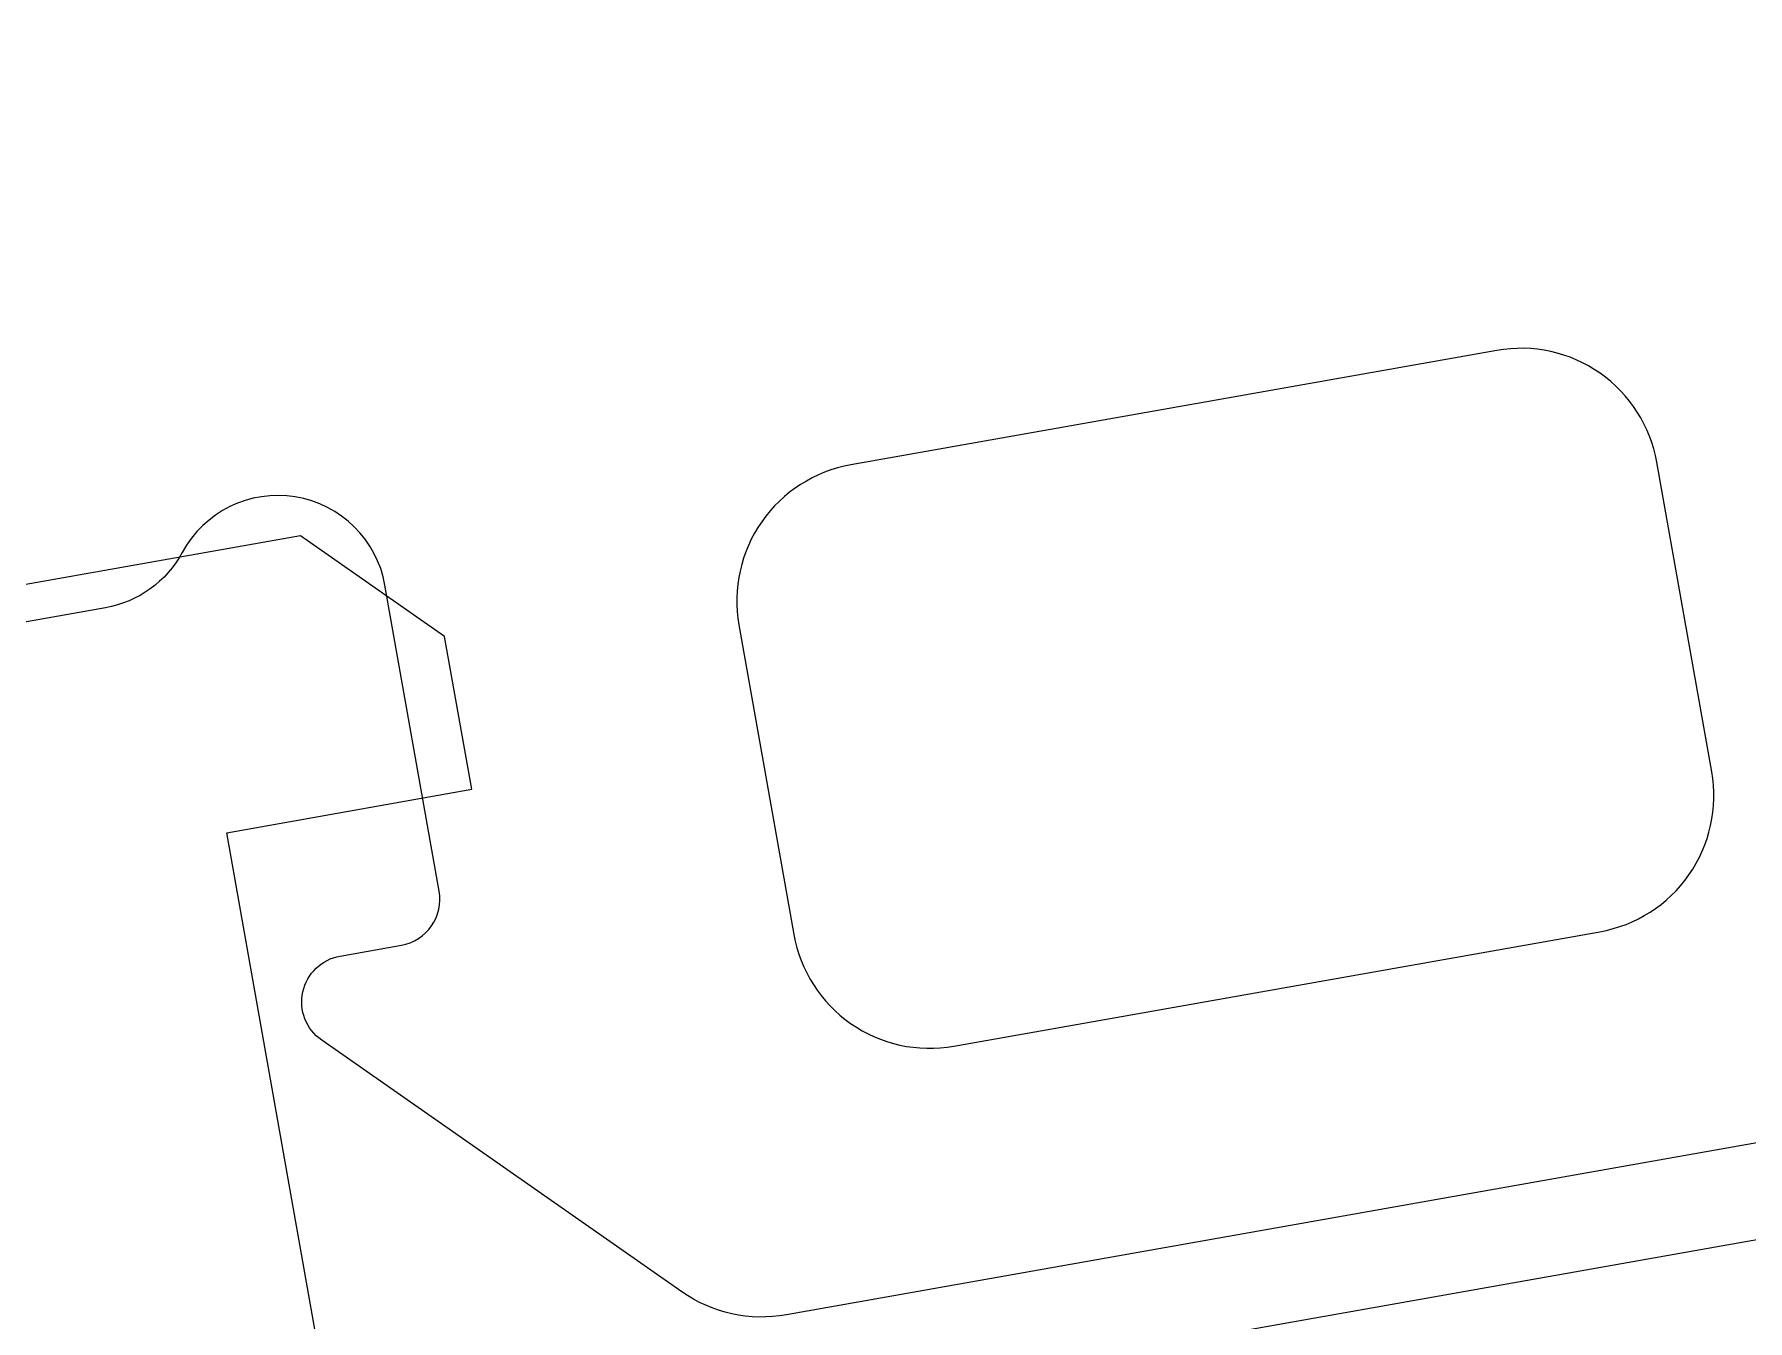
# Model space of a CAD drawing. Header units: millimetres. Extents: x -65527 to 8894748, y -37603 to 223697.
# Drawn here: x -31366.71 to -31359.99, y 101071.54 to 101076.59 of the extents above; entities that cross this region are included whole.
import ezdxf

# ---------------------------------------------------------------- set-up
doc = ezdxf.new("R2010")
doc.units = ezdxf.units.MM
doc.header["$LTSCALE"] = 10
doc.layers.add('Архитектура', color=251, linetype='Continuous')

msp = doc.modelspace()

# ---------------------------------------------------------------- linework, layer by layer
at = {"layer": 'Архитектура', "lineweight": 25, "transparency": 33554684}
for points in [[(-31355.4247, 101066.0081), (-31354.5312, 101070.7479, 0.249629), (-31354.6772, 101071.2424), (-31355.5677, 101072.0752, -0.267349), (-31355.8273, 101073.0764), (-31354.9961, 101076.0716, 0.551224), (-31355.3431, 101076.4527), (-31358.7046, 101075.8569), (-31359.2197, 101075.2703), (-31359.1133, 101074.67), (-31358.0329, 101074.8615), (-31357.7563, 101073.3009, -0.414326), (-31358.5959, 101072.0995), (-31365.1987, 101070.9292, -0.414362), (-31365.5521, 101071.1762), (-31365.9563, 101073.4572), (-31364.9959, 101073.6274), (-31365.1023, 101074.2276), (-31365.6676, 101074.6227), (-31405.2897, 101067.6002)], [(-31355.4247, 101066.0081), (-31354.5312, 101070.7479, 0.249629), (-31354.6772, 101071.2424), (-31355.5677, 101072.0752, -0.267349), (-31355.8273, 101073.0764), (-31354.9961, 101076.0716, 0.551224), (-31355.3431, 101076.4527), (-31358.7046, 101075.8569), (-31359.2197, 101075.2703), (-31359.1133, 101074.67), (-31358.0329, 101074.8615), (-31357.7563, 101073.3009, -0.414326), (-31358.5959, 101072.0995), (-31365.1987, 101070.9292, -0.414362), (-31365.5521, 101071.1762), (-31365.9563, 101073.4572), (-31364.9959, 101073.6274), (-31365.1023, 101074.2276), (-31365.6676, 101074.6227), (-31405.2897, 101067.6002)], [(-31355.4247, 101066.0081), (-31354.5312, 101070.7479, 0.249629), (-31354.6772, 101071.2424), (-31355.5677, 101072.0752, -0.267349), (-31355.8273, 101073.0764), (-31354.9961, 101076.0716, 0.551224), (-31355.3431, 101076.4527), (-31358.7046, 101075.8569), (-31359.2197, 101075.2703), (-31359.1133, 101074.67), (-31358.0329, 101074.8615), (-31357.7563, 101073.3009, -0.414326), (-31358.5959, 101072.0995), (-31365.1987, 101070.9292, -0.414362), (-31365.5521, 101071.1762), (-31365.9563, 101073.4572), (-31364.9959, 101073.6274), (-31365.1023, 101074.2276), (-31365.6676, 101074.6227), (-31405.2897, 101067.6002)], [(-31355.4247, 101066.0081), (-31354.5312, 101070.7479, 0.249629), (-31354.6772, 101071.2424), (-31355.5677, 101072.0752, -0.267349), (-31355.8273, 101073.0764), (-31354.9961, 101076.0716, 0.551224), (-31355.3431, 101076.4527), (-31358.7046, 101075.8569), (-31359.2197, 101075.2703), (-31359.1133, 101074.67), (-31358.0329, 101074.8615), (-31357.7563, 101073.3009, -0.414326), (-31358.5959, 101072.0995), (-31365.1987, 101070.9292, -0.414362), (-31365.5521, 101071.1762), (-31365.9563, 101073.4572), (-31364.9959, 101073.6274), (-31365.1023, 101074.2276), (-31365.6676, 101074.6227), (-31405.2897, 101067.6002)], [(-31355.4247, 101066.0081), (-31354.5312, 101070.7479, 0.249629), (-31354.6772, 101071.2424), (-31355.5677, 101072.0752, -0.267349), (-31355.8273, 101073.0764), (-31354.9961, 101076.0716, 0.551224), (-31355.3431, 101076.4527), (-31358.7046, 101075.8569), (-31359.2197, 101075.2703), (-31359.1133, 101074.67), (-31358.0329, 101074.8615), (-31357.7563, 101073.3009, -0.414326), (-31358.5959, 101072.0995), (-31365.1987, 101070.9292, -0.414362), (-31365.5521, 101071.1762), (-31365.9563, 101073.4572), (-31364.9959, 101073.6274), (-31365.1023, 101074.2276), (-31365.6676, 101074.6227), (-31405.2897, 101067.6002)], [(-31355.4247, 101066.0081), (-31354.5312, 101070.7479, 0.249629), (-31354.6772, 101071.2424), (-31355.5677, 101072.0752, -0.267349), (-31355.8273, 101073.0764), (-31354.9961, 101076.0716, 0.551224), (-31355.3431, 101076.4527), (-31358.7046, 101075.8569), (-31359.2197, 101075.2703), (-31359.1133, 101074.67), (-31358.0329, 101074.8615), (-31357.7563, 101073.3009, -0.414326), (-31358.5959, 101072.0995), (-31365.1987, 101070.9292, -0.414362), (-31365.5521, 101071.1762), (-31365.9563, 101073.4572), (-31364.9959, 101073.6274), (-31365.1023, 101074.2276), (-31365.6676, 101074.6227), (-31405.2897, 101067.6002)], [(-31355.4247, 101066.0081), (-31354.5312, 101070.7479, 0.249629), (-31354.6772, 101071.2424), (-31355.5677, 101072.0752, -0.267349), (-31355.8273, 101073.0764), (-31354.9961, 101076.0716, 0.551224), (-31355.3431, 101076.4527), (-31358.7046, 101075.8569), (-31359.2197, 101075.2703), (-31359.1133, 101074.67), (-31358.0329, 101074.8615), (-31357.7563, 101073.3009, -0.414326), (-31358.5959, 101072.0995), (-31365.1987, 101070.9292, -0.414362), (-31365.5521, 101071.1762), (-31365.9563, 101073.4572), (-31364.9959, 101073.6274), (-31365.1023, 101074.2276), (-31365.6676, 101074.6227), (-31405.2897, 101067.6002)], [(-31355.4247, 101066.0081), (-31354.5312, 101070.7479, 0.249629), (-31354.6772, 101071.2424), (-31355.5677, 101072.0752, -0.267349), (-31355.8273, 101073.0764), (-31354.9961, 101076.0716, 0.551224), (-31355.3431, 101076.4527), (-31358.7046, 101075.8569), (-31359.2197, 101075.2703), (-31359.1133, 101074.67), (-31358.0329, 101074.8615), (-31357.7563, 101073.3009, -0.414326), (-31358.5959, 101072.0995), (-31365.1987, 101070.9292, -0.414362), (-31365.5521, 101071.1762), (-31365.9563, 101073.4572), (-31364.9959, 101073.6274), (-31365.1023, 101074.2276), (-31365.6676, 101074.6227), (-31405.2897, 101067.6002)], [(-31355.4247, 101066.0081), (-31354.5312, 101070.7479, 0.249629), (-31354.6772, 101071.2424), (-31355.5677, 101072.0752, -0.267349), (-31355.8273, 101073.0764), (-31354.9961, 101076.0716, 0.551224), (-31355.3431, 101076.4527), (-31358.7046, 101075.8569), (-31359.2197, 101075.2703), (-31359.1133, 101074.67), (-31358.0329, 101074.8615), (-31357.7563, 101073.3009, -0.414326), (-31358.5959, 101072.0995), (-31365.1987, 101070.9292, -0.414362), (-31365.5521, 101071.1762), (-31365.9563, 101073.4572), (-31364.9959, 101073.6274), (-31365.1023, 101074.2276), (-31365.6676, 101074.6227), (-31405.2897, 101067.6002)], [(-31355.4247, 101066.0081), (-31354.5312, 101070.7479, 0.249629), (-31354.6772, 101071.2424), (-31355.5677, 101072.0752, -0.267349), (-31355.8273, 101073.0764), (-31354.9961, 101076.0716, 0.551224), (-31355.3431, 101076.4527), (-31358.7046, 101075.8569), (-31359.2197, 101075.2703), (-31359.1133, 101074.67), (-31358.0329, 101074.8615), (-31357.7563, 101073.3009, -0.414326), (-31358.5959, 101072.0995), (-31365.1987, 101070.9292, -0.414362), (-31365.5521, 101071.1762), (-31365.9563, 101073.4572), (-31364.9959, 101073.6274), (-31365.1023, 101074.2276), (-31365.6676, 101074.6227), (-31405.2897, 101067.6002)], [(-31355.4247, 101066.0081), (-31354.5312, 101070.7479, 0.249629), (-31354.6772, 101071.2424), (-31355.5677, 101072.0752, -0.267349), (-31355.8273, 101073.0764), (-31354.9961, 101076.0716, 0.551224), (-31355.3431, 101076.4527), (-31358.7046, 101075.8569), (-31359.2197, 101075.2703), (-31359.1133, 101074.67), (-31358.0329, 101074.8615), (-31357.7563, 101073.3009, -0.414326), (-31358.5959, 101072.0995), (-31365.1987, 101070.9292, -0.414362), (-31365.5521, 101071.1762), (-31365.9563, 101073.4572), (-31364.9959, 101073.6274), (-31365.1023, 101074.2276), (-31365.6676, 101074.6227), (-31405.2897, 101067.6002)], [(-31355.4247, 101066.0081), (-31354.5312, 101070.7479, 0.249629), (-31354.6772, 101071.2424), (-31355.5677, 101072.0752, -0.267349), (-31355.8273, 101073.0764), (-31354.9961, 101076.0716, 0.551224), (-31355.3431, 101076.4527), (-31358.7046, 101075.8569), (-31359.2197, 101075.2703), (-31359.1133, 101074.67), (-31358.0329, 101074.8615), (-31357.7563, 101073.3009, -0.414326), (-31358.5959, 101072.0995), (-31365.1987, 101070.9292, -0.414362), (-31365.5521, 101071.1762), (-31365.9563, 101073.4572), (-31364.9959, 101073.6274), (-31365.1023, 101074.2276), (-31365.6676, 101074.6227), (-31405.2897, 101067.6002)], [(-31355.4247, 101066.0081), (-31354.5312, 101070.7479, 0.249629), (-31354.6772, 101071.2424), (-31355.5677, 101072.0752, -0.267349), (-31355.8273, 101073.0764), (-31354.9961, 101076.0716, 0.551224), (-31355.3431, 101076.4527), (-31358.7046, 101075.8569), (-31359.2197, 101075.2703), (-31359.1133, 101074.67), (-31358.0329, 101074.8615), (-31357.7563, 101073.3009, -0.414326), (-31358.5959, 101072.0995), (-31365.1987, 101070.9292, -0.414362), (-31365.5521, 101071.1762), (-31365.9563, 101073.4572), (-31364.9959, 101073.6274), (-31365.1023, 101074.2276), (-31365.6676, 101074.6227), (-31405.2897, 101067.6002)], [(-31355.4247, 101066.0081), (-31354.5312, 101070.7479, 0.249629), (-31354.6772, 101071.2424), (-31355.5677, 101072.0752, -0.267349), (-31355.8273, 101073.0764), (-31354.9961, 101076.0716, 0.551224), (-31355.3431, 101076.4527), (-31358.7046, 101075.8569), (-31359.2197, 101075.2703), (-31359.1133, 101074.67), (-31358.0329, 101074.8615), (-31357.7563, 101073.3009, -0.414326), (-31358.5959, 101072.0995), (-31365.1987, 101070.9292, -0.414362), (-31365.5521, 101071.1762), (-31365.9563, 101073.4572), (-31364.9959, 101073.6274), (-31365.1023, 101074.2276), (-31365.6676, 101074.6227), (-31405.2897, 101067.6002)], [(-31355.4247, 101066.0081), (-31354.5312, 101070.7479, 0.249629), (-31354.6772, 101071.2424), (-31355.5677, 101072.0752, -0.267349), (-31355.8273, 101073.0764), (-31354.9961, 101076.0716, 0.551224), (-31355.3431, 101076.4527), (-31358.7046, 101075.8569), (-31359.2197, 101075.2703), (-31359.1133, 101074.67), (-31358.0329, 101074.8615), (-31357.7563, 101073.3009, -0.414326), (-31358.5959, 101072.0995), (-31365.1987, 101070.9292, -0.414362), (-31365.5521, 101071.1762), (-31365.9563, 101073.4572), (-31364.9959, 101073.6274), (-31365.1023, 101074.2276), (-31365.6676, 101074.6227), (-31405.2897, 101067.6002)], [(-31355.4247, 101066.0081), (-31354.5312, 101070.7479, 0.249629), (-31354.6772, 101071.2424), (-31355.5677, 101072.0752, -0.267349), (-31355.8273, 101073.0764), (-31354.9961, 101076.0716, 0.551224), (-31355.3431, 101076.4527), (-31358.7046, 101075.8569), (-31359.2197, 101075.2703), (-31359.1133, 101074.67), (-31358.0329, 101074.8615), (-31357.7563, 101073.3009, -0.414326), (-31358.5959, 101072.0995), (-31365.1987, 101070.9292, -0.414362), (-31365.5521, 101071.1762), (-31365.9563, 101073.4572), (-31364.9959, 101073.6274), (-31365.1023, 101074.2276), (-31365.6676, 101074.6227), (-31405.2897, 101067.6002)], [(-31355.4247, 101066.0081), (-31354.5312, 101070.7479, 0.249629), (-31354.6772, 101071.2424), (-31355.5677, 101072.0752, -0.267349), (-31355.8273, 101073.0764), (-31354.9961, 101076.0716, 0.551224), (-31355.3431, 101076.4527), (-31358.7046, 101075.8569), (-31359.2197, 101075.2703), (-31359.1133, 101074.67), (-31358.0329, 101074.8615), (-31357.7563, 101073.3009, -0.414326), (-31358.5959, 101072.0995), (-31365.1987, 101070.9292, -0.414362), (-31365.5521, 101071.1762), (-31365.9563, 101073.4572), (-31364.9959, 101073.6274), (-31365.1023, 101074.2276), (-31365.6676, 101074.6227), (-31405.2897, 101067.6002)], [(-31355.4247, 101066.0081), (-31354.5312, 101070.7479, 0.249629), (-31354.6772, 101071.2424), (-31355.5677, 101072.0752, -0.267349), (-31355.8273, 101073.0764), (-31354.9961, 101076.0716, 0.551224), (-31355.3431, 101076.4527), (-31358.7046, 101075.8569), (-31359.2197, 101075.2703), (-31359.1133, 101074.67), (-31358.0329, 101074.8615), (-31357.7563, 101073.3009, -0.414326), (-31358.5959, 101072.0995), (-31365.1987, 101070.9292, -0.414362), (-31365.5521, 101071.1762), (-31365.9563, 101073.4572), (-31364.9959, 101073.6274), (-31365.1023, 101074.2276), (-31365.6676, 101074.6227), (-31405.2897, 101067.6002)], [(-31355.4247, 101066.0081), (-31354.5312, 101070.7479, 0.249629), (-31354.6772, 101071.2424), (-31355.5677, 101072.0752, -0.267349), (-31355.8273, 101073.0764), (-31354.9961, 101076.0716, 0.551224), (-31355.3431, 101076.4527), (-31358.7046, 101075.8569), (-31359.2197, 101075.2703), (-31359.1133, 101074.67), (-31358.0329, 101074.8615), (-31357.7563, 101073.3009, -0.414326), (-31358.5959, 101072.0995), (-31365.1987, 101070.9292, -0.414362), (-31365.5521, 101071.1762), (-31365.9563, 101073.4572), (-31364.9959, 101073.6274), (-31365.1023, 101074.2276), (-31365.6676, 101074.6227), (-31405.2897, 101067.6002)], [(-31355.4247, 101066.0081), (-31354.5312, 101070.7479, 0.249629), (-31354.6772, 101071.2424), (-31355.5677, 101072.0752, -0.267349), (-31355.8273, 101073.0764), (-31354.9961, 101076.0716, 0.551224), (-31355.3431, 101076.4527), (-31358.7046, 101075.8569), (-31359.2197, 101075.2703), (-31359.1133, 101074.67), (-31358.0329, 101074.8615), (-31357.7563, 101073.3009, -0.414326), (-31358.5959, 101072.0995), (-31365.1987, 101070.9292, -0.414362), (-31365.5521, 101071.1762), (-31365.9563, 101073.4572), (-31364.9959, 101073.6274), (-31365.1023, 101074.2276), (-31365.6676, 101074.6227), (-31405.2897, 101067.6002)], [(-31355.4247, 101066.0081), (-31354.5312, 101070.7479, 0.249629), (-31354.6772, 101071.2424), (-31355.5677, 101072.0752, -0.267349), (-31355.8273, 101073.0764), (-31354.9961, 101076.0716, 0.551224), (-31355.3431, 101076.4527), (-31358.7046, 101075.8569), (-31359.2197, 101075.2703), (-31359.1133, 101074.67), (-31358.0329, 101074.8615), (-31357.7563, 101073.3009, -0.414326), (-31358.5959, 101072.0995), (-31365.1987, 101070.9292, -0.414362), (-31365.5521, 101071.1762), (-31365.9563, 101073.4572), (-31364.9959, 101073.6274), (-31365.1023, 101074.2276), (-31365.6676, 101074.6227), (-31405.2897, 101067.6002)], [(-31355.4247, 101066.0081), (-31354.5312, 101070.7479, 0.249629), (-31354.6772, 101071.2424), (-31355.5677, 101072.0752, -0.267349), (-31355.8273, 101073.0764), (-31354.9961, 101076.0716, 0.551224), (-31355.3431, 101076.4527), (-31358.7046, 101075.8569), (-31359.2197, 101075.2703), (-31359.1133, 101074.67), (-31358.0329, 101074.8615), (-31357.7563, 101073.3009, -0.414326), (-31358.5959, 101072.0995), (-31365.1987, 101070.9292, -0.414362), (-31365.5521, 101071.1762), (-31365.9563, 101073.4572), (-31364.9959, 101073.6274), (-31365.1023, 101074.2276), (-31365.6676, 101074.6227), (-31405.2897, 101067.6002)], [(-31355.4247, 101066.0081), (-31354.5312, 101070.7479, 0.249629), (-31354.6772, 101071.2424), (-31355.5677, 101072.0752, -0.267349), (-31355.8273, 101073.0764), (-31354.9961, 101076.0716, 0.551224), (-31355.3431, 101076.4527), (-31358.7046, 101075.8569), (-31359.2197, 101075.2703), (-31359.1133, 101074.67), (-31358.0329, 101074.8615), (-31357.7563, 101073.3009, -0.414326), (-31358.5959, 101072.0995), (-31365.1987, 101070.9292, -0.414362), (-31365.5521, 101071.1762), (-31365.9563, 101073.4572), (-31364.9959, 101073.6274), (-31365.1023, 101074.2276), (-31365.6676, 101074.6227), (-31405.2897, 101067.6002)], [(-31355.4247, 101066.0081), (-31354.5312, 101070.7479, 0.249629), (-31354.6772, 101071.2424), (-31355.5677, 101072.0752, -0.267349), (-31355.8273, 101073.0764), (-31354.9961, 101076.0716, 0.551224), (-31355.3431, 101076.4527), (-31358.7046, 101075.8569), (-31359.2197, 101075.2703), (-31359.1133, 101074.67), (-31358.0329, 101074.8615), (-31357.7563, 101073.3009, -0.414326), (-31358.5959, 101072.0995), (-31365.1987, 101070.9292, -0.414362), (-31365.5521, 101071.1762), (-31365.9563, 101073.4572), (-31364.9959, 101073.6274), (-31365.1023, 101074.2276), (-31365.6676, 101074.6227), (-31405.2897, 101067.6002)], [(-31355.4247, 101066.0081), (-31354.5312, 101070.7479, 0.249629), (-31354.6772, 101071.2424), (-31355.5677, 101072.0752, -0.267349), (-31355.8273, 101073.0764), (-31354.9961, 101076.0716, 0.551224), (-31355.3431, 101076.4527), (-31358.7046, 101075.8569), (-31359.2197, 101075.2703), (-31359.1133, 101074.67), (-31358.0329, 101074.8615), (-31357.7563, 101073.3009, -0.414326), (-31358.5959, 101072.0995), (-31365.1987, 101070.9292, -0.414362), (-31365.5521, 101071.1762), (-31365.9563, 101073.4572), (-31364.9959, 101073.6274), (-31365.1023, 101074.2276), (-31365.6676, 101074.6227), (-31405.2897, 101067.6002)], [(-31355.4247, 101066.0081), (-31354.5312, 101070.7479, 0.249629), (-31354.6772, 101071.2424), (-31355.5677, 101072.0752, -0.267349), (-31355.8273, 101073.0764), (-31354.9961, 101076.0716, 0.551224), (-31355.3431, 101076.4527), (-31358.7046, 101075.8569), (-31359.2197, 101075.2703), (-31359.1133, 101074.67), (-31358.0329, 101074.8615), (-31357.7563, 101073.3009, -0.414326), (-31358.5959, 101072.0995), (-31365.1987, 101070.9292, -0.414362), (-31365.5521, 101071.1762), (-31365.9563, 101073.4572), (-31364.9959, 101073.6274), (-31365.1023, 101074.2276), (-31365.6676, 101074.6227), (-31405.2897, 101067.6002)], [(-31355.4247, 101066.0081), (-31354.5312, 101070.7479, 0.249629), (-31354.6772, 101071.2424), (-31355.5677, 101072.0752, -0.267349), (-31355.8273, 101073.0764), (-31354.9961, 101076.0716, 0.551224), (-31355.3431, 101076.4527), (-31358.7046, 101075.8569), (-31359.2197, 101075.2703), (-31359.1133, 101074.67), (-31358.0329, 101074.8615), (-31357.7563, 101073.3009, -0.414326), (-31358.5959, 101072.0995), (-31365.1987, 101070.9292, -0.414362), (-31365.5521, 101071.1762), (-31365.9563, 101073.4572), (-31364.9959, 101073.6274), (-31365.1023, 101074.2276), (-31365.6676, 101074.6227), (-31405.2897, 101067.6002)], [(-31355.4247, 101066.0081), (-31354.5312, 101070.7479, 0.249629), (-31354.6772, 101071.2424), (-31355.5677, 101072.0752, -0.267349), (-31355.8273, 101073.0764), (-31354.9961, 101076.0716, 0.551224), (-31355.3431, 101076.4527), (-31358.7046, 101075.8569), (-31359.2197, 101075.2703), (-31359.1133, 101074.67), (-31358.0329, 101074.8615), (-31357.7563, 101073.3009, -0.414326), (-31358.5959, 101072.0995), (-31365.1987, 101070.9292, -0.414362), (-31365.5521, 101071.1762), (-31365.9563, 101073.4572), (-31364.9959, 101073.6274), (-31365.1023, 101074.2276), (-31365.6676, 101074.6227), (-31405.2897, 101067.6002)], [(-31355.4247, 101066.0081), (-31354.5312, 101070.7479, 0.249629), (-31354.6772, 101071.2424), (-31355.5677, 101072.0752, -0.267349), (-31355.8273, 101073.0764), (-31354.9961, 101076.0716, 0.551224), (-31355.3431, 101076.4527), (-31358.7046, 101075.8569), (-31359.2197, 101075.2703), (-31359.1133, 101074.67), (-31358.0329, 101074.8615), (-31357.7563, 101073.3009, -0.414326), (-31358.5959, 101072.0995), (-31365.1987, 101070.9292, -0.414362), (-31365.5521, 101071.1762), (-31365.9563, 101073.4572), (-31364.9959, 101073.6274), (-31365.1023, 101074.2276), (-31365.6676, 101074.6227), (-31405.2897, 101067.6002)], [(-31355.4247, 101066.0081), (-31354.5312, 101070.7479, 0.249629), (-31354.6772, 101071.2424), (-31355.5677, 101072.0752, -0.267349), (-31355.8273, 101073.0764), (-31354.9961, 101076.0716, 0.551224), (-31355.3431, 101076.4527), (-31358.7046, 101075.8569), (-31359.2197, 101075.2703), (-31359.1133, 101074.67), (-31358.0329, 101074.8615), (-31357.7563, 101073.3009, -0.414326), (-31358.5959, 101072.0995), (-31365.1987, 101070.9292, -0.414362), (-31365.5521, 101071.1762), (-31365.9563, 101073.4572), (-31364.9959, 101073.6274), (-31365.1023, 101074.2276), (-31365.6676, 101074.6227), (-31405.2897, 101067.6002)], [(-31355.4247, 101066.0081), (-31354.5312, 101070.7479, 0.249629), (-31354.6772, 101071.2424), (-31355.5677, 101072.0752, -0.267349), (-31355.8273, 101073.0764), (-31354.9961, 101076.0716, 0.551224), (-31355.3431, 101076.4527), (-31358.7046, 101075.8569), (-31359.2197, 101075.2703), (-31359.1133, 101074.67), (-31358.0329, 101074.8615), (-31357.7563, 101073.3009, -0.414326), (-31358.5959, 101072.0995), (-31365.1987, 101070.9292, -0.414362), (-31365.5521, 101071.1762), (-31365.9563, 101073.4572), (-31364.9959, 101073.6274), (-31365.1023, 101074.2276), (-31365.6676, 101074.6227), (-31405.2897, 101067.6002)], [(-31355.4247, 101066.0081), (-31354.5312, 101070.7479, 0.249629), (-31354.6772, 101071.2424), (-31355.5677, 101072.0752, -0.267349), (-31355.8273, 101073.0764), (-31354.9961, 101076.0716, 0.551224), (-31355.3431, 101076.4527), (-31358.7046, 101075.8569), (-31359.2197, 101075.2703), (-31359.1133, 101074.67), (-31358.0329, 101074.8615), (-31357.7563, 101073.3009, -0.414326), (-31358.5959, 101072.0995), (-31365.1987, 101070.9292, -0.414362), (-31365.5521, 101071.1762), (-31365.9563, 101073.4572), (-31364.9959, 101073.6274), (-31365.1023, 101074.2276), (-31365.6676, 101074.6227), (-31405.2897, 101067.6002)], [(-31355.4247, 101066.0081), (-31354.5312, 101070.7479, 0.249629), (-31354.6772, 101071.2424), (-31355.5677, 101072.0752, -0.267349), (-31355.8273, 101073.0764), (-31354.9961, 101076.0716, 0.551224), (-31355.3431, 101076.4527), (-31358.7046, 101075.8569), (-31359.2197, 101075.2703), (-31359.1133, 101074.67), (-31358.0329, 101074.8615), (-31357.7563, 101073.3009, -0.414326), (-31358.5959, 101072.0995), (-31365.1987, 101070.9292, -0.414362), (-31365.5521, 101071.1762), (-31365.9563, 101073.4572), (-31364.9959, 101073.6274), (-31365.1023, 101074.2276), (-31365.6676, 101074.6227), (-31405.2897, 101067.6002)], [(-31355.4247, 101066.0081), (-31354.5312, 101070.7479, 0.249629), (-31354.6772, 101071.2424), (-31355.5677, 101072.0752, -0.267349), (-31355.8273, 101073.0764), (-31354.9961, 101076.0716, 0.551224), (-31355.3431, 101076.4527), (-31358.7046, 101075.8569), (-31359.2197, 101075.2703), (-31359.1133, 101074.67), (-31358.0329, 101074.8615), (-31357.7563, 101073.3009, -0.414326), (-31358.5959, 101072.0995), (-31365.1987, 101070.9292, -0.414362), (-31365.5521, 101071.1762), (-31365.9563, 101073.4572), (-31364.9959, 101073.6274), (-31365.1023, 101074.2276), (-31365.6676, 101074.6227), (-31405.2897, 101067.6002)], [(-31355.4247, 101066.0081), (-31354.5312, 101070.7479, 0.249629), (-31354.6772, 101071.2424), (-31355.5677, 101072.0752, -0.267349), (-31355.8273, 101073.0764), (-31354.9961, 101076.0716, 0.551224), (-31355.3431, 101076.4527), (-31358.7046, 101075.8569), (-31359.2197, 101075.2703), (-31359.1133, 101074.67), (-31358.0329, 101074.8615), (-31357.7563, 101073.3009, -0.414326), (-31358.5959, 101072.0995), (-31365.1987, 101070.9292, -0.414362), (-31365.5521, 101071.1762), (-31365.9563, 101073.4572), (-31364.9959, 101073.6274), (-31365.1023, 101074.2276), (-31365.6676, 101074.6227), (-31405.2897, 101067.6002)], [(-31355.4247, 101066.0081), (-31354.5312, 101070.7479, 0.249629), (-31354.6772, 101071.2424), (-31355.5677, 101072.0752, -0.267349), (-31355.8273, 101073.0764), (-31354.9961, 101076.0716, 0.551224), (-31355.3431, 101076.4527), (-31358.7046, 101075.8569), (-31359.2197, 101075.2703), (-31359.1133, 101074.67), (-31358.0329, 101074.8615), (-31357.7563, 101073.3009, -0.414326), (-31358.5959, 101072.0995), (-31365.1987, 101070.9292, -0.414362), (-31365.5521, 101071.1762), (-31365.9563, 101073.4572), (-31364.9959, 101073.6274), (-31365.1023, 101074.2276), (-31365.6676, 101074.6227), (-31405.2897, 101067.6002)], [(-31355.4247, 101066.0081), (-31354.5312, 101070.7479, 0.249629), (-31354.6772, 101071.2424), (-31355.5677, 101072.0752, -0.267349), (-31355.8273, 101073.0764), (-31354.9961, 101076.0716, 0.551224), (-31355.3431, 101076.4527), (-31358.7046, 101075.8569), (-31359.2197, 101075.2703), (-31359.1133, 101074.67), (-31358.0329, 101074.8615), (-31357.7563, 101073.3009, -0.414326), (-31358.5959, 101072.0995), (-31365.1987, 101070.9292, -0.414362), (-31365.5521, 101071.1762), (-31365.9563, 101073.4572), (-31364.9959, 101073.6274), (-31365.1023, 101074.2276), (-31365.6676, 101074.6227), (-31405.2897, 101067.6002)], [(-31355.4247, 101066.0081), (-31354.5312, 101070.7479, 0.249629), (-31354.6772, 101071.2424), (-31355.5677, 101072.0752, -0.267349), (-31355.8273, 101073.0764), (-31354.9961, 101076.0716, 0.551224), (-31355.3431, 101076.4527), (-31358.7046, 101075.8569), (-31359.2197, 101075.2703), (-31359.1133, 101074.67), (-31358.0329, 101074.8615), (-31357.7563, 101073.3009, -0.414326), (-31358.5959, 101072.0995), (-31365.1987, 101070.9292, -0.414362), (-31365.5521, 101071.1762), (-31365.9563, 101073.4572), (-31364.9959, 101073.6274), (-31365.1023, 101074.2276), (-31365.6676, 101074.6227), (-31405.2897, 101067.6002)], [(-31355.4247, 101066.0081), (-31354.5312, 101070.7479, 0.249629), (-31354.6772, 101071.2424), (-31355.5677, 101072.0752, -0.267349), (-31355.8273, 101073.0764), (-31354.9961, 101076.0716, 0.551224), (-31355.3431, 101076.4527), (-31358.7046, 101075.8569), (-31359.2197, 101075.2703), (-31359.1133, 101074.67), (-31358.0329, 101074.8615), (-31357.7563, 101073.3009, -0.414326), (-31358.5959, 101072.0995), (-31365.1987, 101070.9292, -0.414362), (-31365.5521, 101071.1762), (-31365.9563, 101073.4572), (-31364.9959, 101073.6274), (-31365.1023, 101074.2276), (-31365.6676, 101074.6227), (-31405.2897, 101067.6002)], [(-31355.4247, 101066.0081), (-31354.5312, 101070.7479, 0.249629), (-31354.6772, 101071.2424), (-31355.5677, 101072.0752, -0.267349), (-31355.8273, 101073.0764), (-31354.9961, 101076.0716, 0.551224), (-31355.3431, 101076.4527), (-31358.7046, 101075.8569), (-31359.2197, 101075.2703), (-31359.1133, 101074.67), (-31358.0329, 101074.8615), (-31357.7563, 101073.3009, -0.414326), (-31358.5959, 101072.0995), (-31365.1987, 101070.9292, -0.414362), (-31365.5521, 101071.1762), (-31365.9563, 101073.4572), (-31364.9959, 101073.6274), (-31365.1023, 101074.2276), (-31365.6676, 101074.6227), (-31405.2897, 101067.6002)], [(-31355.4247, 101066.0081), (-31354.5312, 101070.7479, 0.249629), (-31354.6772, 101071.2424), (-31355.5677, 101072.0752, -0.267349), (-31355.8273, 101073.0764), (-31354.9961, 101076.0716, 0.551224), (-31355.3431, 101076.4527), (-31358.7046, 101075.8569), (-31359.2197, 101075.2703), (-31359.1133, 101074.67), (-31358.0329, 101074.8615), (-31357.7563, 101073.3009, -0.414326), (-31358.5959, 101072.0995), (-31365.1987, 101070.9292, -0.414362), (-31365.5521, 101071.1762), (-31365.9563, 101073.4572), (-31364.9959, 101073.6274), (-31365.1023, 101074.2276), (-31365.6676, 101074.6227), (-31405.2897, 101067.6002)], [(-31359.6796, 101072.2884), (-31363.7613, 101071.5649, -0.198883), (-31364.1713, 101071.6555), (-31365.5845, 101072.6432, -0.668339), (-31365.5117, 101072.9732), (-31365.2716, 101073.0158, 0.4144), (-31365.1235, 101073.2278), (-31365.3362, 101074.4282, 0.710202), (-31366.1317, 101074.5569, -0.228696), (-31366.4325, 101074.3399), (-31375.606, 101072.714, -0.414362)], [(-31359.6796, 101072.2884), (-31363.7613, 101071.5649, -0.198883), (-31364.1713, 101071.6555), (-31365.5845, 101072.6432, -0.668339), (-31365.5117, 101072.9732), (-31365.2716, 101073.0158, 0.4144), (-31365.1235, 101073.2278), (-31365.3362, 101074.4282, 0.710202), (-31366.1317, 101074.5569, -0.228696), (-31366.4325, 101074.3399), (-31375.606, 101072.714, -0.414362)], [(-31359.6796, 101072.2884), (-31363.7613, 101071.5649, -0.198883), (-31364.1713, 101071.6555), (-31365.5845, 101072.6432, -0.668339), (-31365.5117, 101072.9732), (-31365.2716, 101073.0158, 0.4144), (-31365.1235, 101073.2278), (-31365.3362, 101074.4282, 0.710202), (-31366.1317, 101074.5569, -0.228696), (-31366.4325, 101074.3399), (-31375.606, 101072.714, -0.414362)], [(-31359.6796, 101072.2884), (-31363.7613, 101071.5649, -0.198883), (-31364.1713, 101071.6555), (-31365.5845, 101072.6432, -0.668339), (-31365.5117, 101072.9732), (-31365.2716, 101073.0158, 0.4144), (-31365.1235, 101073.2278), (-31365.3362, 101074.4282, 0.710202), (-31366.1317, 101074.5569, -0.228696), (-31366.4325, 101074.3399), (-31375.606, 101072.714, -0.414362)], [(-31359.6796, 101072.2884), (-31363.7613, 101071.5649, -0.198883), (-31364.1713, 101071.6555), (-31365.5845, 101072.6432, -0.668339), (-31365.5117, 101072.9732), (-31365.2716, 101073.0158, 0.4144), (-31365.1235, 101073.2278), (-31365.3362, 101074.4282, 0.710202), (-31366.1317, 101074.5569, -0.228696), (-31366.4325, 101074.3399), (-31375.606, 101072.714, -0.414362)], [(-31359.6796, 101072.2884), (-31363.7613, 101071.5649, -0.198883), (-31364.1713, 101071.6555), (-31365.5845, 101072.6432, -0.668339), (-31365.5117, 101072.9732), (-31365.2716, 101073.0158, 0.4144), (-31365.1235, 101073.2278), (-31365.3362, 101074.4282, 0.710202), (-31366.1317, 101074.5569, -0.228696), (-31366.4325, 101074.3399), (-31375.606, 101072.714, -0.414362)], [(-31359.6796, 101072.2884), (-31363.7613, 101071.5649, -0.198883), (-31364.1713, 101071.6555), (-31365.5845, 101072.6432, -0.668339), (-31365.5117, 101072.9732), (-31365.2716, 101073.0158, 0.4144), (-31365.1235, 101073.2278), (-31365.3362, 101074.4282, 0.710202), (-31366.1317, 101074.5569, -0.228696), (-31366.4325, 101074.3399), (-31375.606, 101072.714, -0.414362)], [(-31359.6796, 101072.2884), (-31363.7613, 101071.5649, -0.198883), (-31364.1713, 101071.6555), (-31365.5845, 101072.6432, -0.668339), (-31365.5117, 101072.9732), (-31365.2716, 101073.0158, 0.4144), (-31365.1235, 101073.2278), (-31365.3362, 101074.4282, 0.710202), (-31366.1317, 101074.5569, -0.228696), (-31366.4325, 101074.3399), (-31375.606, 101072.714, -0.414362)], [(-31359.6796, 101072.2884), (-31363.7613, 101071.5649, -0.198883), (-31364.1713, 101071.6555), (-31365.5845, 101072.6432, -0.668339), (-31365.5117, 101072.9732), (-31365.2716, 101073.0158, 0.4144), (-31365.1235, 101073.2278), (-31365.3362, 101074.4282, 0.710202), (-31366.1317, 101074.5569, -0.228696), (-31366.4325, 101074.3399), (-31375.606, 101072.714, -0.414362)], [(-31359.6796, 101072.2884), (-31363.7613, 101071.5649, -0.198883), (-31364.1713, 101071.6555), (-31365.5845, 101072.6432, -0.668339), (-31365.5117, 101072.9732), (-31365.2716, 101073.0158, 0.4144), (-31365.1235, 101073.2278), (-31365.3362, 101074.4282, 0.710202), (-31366.1317, 101074.5569, -0.228696), (-31366.4325, 101074.3399), (-31375.606, 101072.714, -0.414362)], [(-31359.6796, 101072.2884), (-31363.7613, 101071.5649, -0.198883), (-31364.1713, 101071.6555), (-31365.5845, 101072.6432, -0.668339), (-31365.5117, 101072.9732), (-31365.2716, 101073.0158, 0.4144), (-31365.1235, 101073.2278), (-31365.3362, 101074.4282, 0.710202), (-31366.1317, 101074.5569, -0.228696), (-31366.4325, 101074.3399), (-31375.606, 101072.714, -0.414362)], [(-31359.6796, 101072.2884), (-31363.7613, 101071.5649, -0.198883), (-31364.1713, 101071.6555), (-31365.5845, 101072.6432, -0.668339), (-31365.5117, 101072.9732), (-31365.2716, 101073.0158, 0.4144), (-31365.1235, 101073.2278), (-31365.3362, 101074.4282, 0.710202), (-31366.1317, 101074.5569, -0.228696), (-31366.4325, 101074.3399), (-31375.606, 101072.714, -0.414362)], [(-31359.6796, 101072.2884), (-31363.7613, 101071.5649, -0.198883), (-31364.1713, 101071.6555), (-31365.5845, 101072.6432, -0.668339), (-31365.5117, 101072.9732), (-31365.2716, 101073.0158, 0.4144), (-31365.1235, 101073.2278), (-31365.3362, 101074.4282, 0.710202), (-31366.1317, 101074.5569, -0.228696), (-31366.4325, 101074.3399), (-31375.606, 101072.714, -0.414362)], [(-31359.6796, 101072.2884), (-31363.7613, 101071.5649, -0.198883), (-31364.1713, 101071.6555), (-31365.5845, 101072.6432, -0.668339), (-31365.5117, 101072.9732), (-31365.2716, 101073.0158, 0.4144), (-31365.1235, 101073.2278), (-31365.3362, 101074.4282, 0.710202), (-31366.1317, 101074.5569, -0.228696), (-31366.4325, 101074.3399), (-31375.606, 101072.714, -0.414362)], [(-31359.6796, 101072.2884), (-31363.7613, 101071.5649, -0.198883), (-31364.1713, 101071.6555), (-31365.5845, 101072.6432, -0.668339), (-31365.5117, 101072.9732), (-31365.2716, 101073.0158, 0.4144), (-31365.1235, 101073.2278), (-31365.3362, 101074.4282, 0.710202), (-31366.1317, 101074.5569, -0.228696), (-31366.4325, 101074.3399), (-31375.606, 101072.714, -0.414362)], [(-31359.6796, 101072.2884), (-31363.7613, 101071.5649, -0.198883), (-31364.1713, 101071.6555), (-31365.5845, 101072.6432, -0.668339), (-31365.5117, 101072.9732), (-31365.2716, 101073.0158, 0.4144), (-31365.1235, 101073.2278), (-31365.3362, 101074.4282, 0.710202), (-31366.1317, 101074.5569, -0.228696), (-31366.4325, 101074.3399), (-31375.606, 101072.714, -0.414362)], [(-31359.6796, 101072.2884), (-31363.7613, 101071.5649, -0.198883), (-31364.1713, 101071.6555), (-31365.5845, 101072.6432, -0.668339), (-31365.5117, 101072.9732), (-31365.2716, 101073.0158, 0.4144), (-31365.1235, 101073.2278), (-31365.3362, 101074.4282, 0.710202), (-31366.1317, 101074.5569, -0.228696), (-31366.4325, 101074.3399), (-31375.606, 101072.714, -0.414362)], [(-31359.6796, 101072.2884), (-31363.7613, 101071.5649, -0.198883), (-31364.1713, 101071.6555), (-31365.5845, 101072.6432, -0.668339), (-31365.5117, 101072.9732), (-31365.2716, 101073.0158, 0.4144), (-31365.1235, 101073.2278), (-31365.3362, 101074.4282, 0.710202), (-31366.1317, 101074.5569, -0.228696), (-31366.4325, 101074.3399), (-31375.606, 101072.714, -0.414362)], [(-31359.6796, 101072.2884), (-31363.7613, 101071.5649, -0.198883), (-31364.1713, 101071.6555), (-31365.5845, 101072.6432, -0.668339), (-31365.5117, 101072.9732), (-31365.2716, 101073.0158, 0.4144), (-31365.1235, 101073.2278), (-31365.3362, 101074.4282, 0.710202), (-31366.1317, 101074.5569, -0.228696), (-31366.4325, 101074.3399), (-31375.606, 101072.714, -0.414362)], [(-31359.6796, 101072.2884), (-31363.7613, 101071.5649, -0.198883), (-31364.1713, 101071.6555), (-31365.5845, 101072.6432, -0.668339), (-31365.5117, 101072.9732), (-31365.2716, 101073.0158, 0.4144), (-31365.1235, 101073.2278), (-31365.3362, 101074.4282, 0.710202), (-31366.1317, 101074.5569, -0.228696), (-31366.4325, 101074.3399), (-31375.606, 101072.714, -0.414362)], [(-31359.6796, 101072.2884), (-31363.7613, 101071.5649, -0.198883), (-31364.1713, 101071.6555), (-31365.5845, 101072.6432, -0.668339), (-31365.5117, 101072.9732), (-31365.2716, 101073.0158, 0.4144), (-31365.1235, 101073.2278), (-31365.3362, 101074.4282, 0.710202), (-31366.1317, 101074.5569, -0.228696), (-31366.4325, 101074.3399), (-31375.606, 101072.714, -0.414362)], [(-31359.6796, 101072.2884), (-31363.7613, 101071.5649, -0.198883), (-31364.1713, 101071.6555), (-31365.5845, 101072.6432, -0.668339), (-31365.5117, 101072.9732), (-31365.2716, 101073.0158, 0.4144), (-31365.1235, 101073.2278), (-31365.3362, 101074.4282, 0.710202), (-31366.1317, 101074.5569, -0.228696), (-31366.4325, 101074.3399), (-31375.606, 101072.714, -0.414362)], [(-31359.6796, 101072.2884), (-31363.7613, 101071.5649, -0.198883), (-31364.1713, 101071.6555), (-31365.5845, 101072.6432, -0.668339), (-31365.5117, 101072.9732), (-31365.2716, 101073.0158, 0.4144), (-31365.1235, 101073.2278), (-31365.3362, 101074.4282, 0.710202), (-31366.1317, 101074.5569, -0.228696), (-31366.4325, 101074.3399), (-31375.606, 101072.714, -0.414362)], [(-31359.6796, 101072.2884), (-31363.7613, 101071.5649, -0.198883), (-31364.1713, 101071.6555), (-31365.5845, 101072.6432, -0.668339), (-31365.5117, 101072.9732), (-31365.2716, 101073.0158, 0.4144), (-31365.1235, 101073.2278), (-31365.3362, 101074.4282, 0.710202), (-31366.1317, 101074.5569, -0.228696), (-31366.4325, 101074.3399), (-31375.606, 101072.714, -0.414362)], [(-31359.6796, 101072.2884), (-31363.7613, 101071.5649, -0.198883), (-31364.1713, 101071.6555), (-31365.5845, 101072.6432, -0.668339), (-31365.5117, 101072.9732), (-31365.2716, 101073.0158, 0.4144), (-31365.1235, 101073.2278), (-31365.3362, 101074.4282, 0.710202), (-31366.1317, 101074.5569, -0.228696), (-31366.4325, 101074.3399), (-31375.606, 101072.714, -0.414362)], [(-31359.6796, 101072.2884), (-31363.7613, 101071.5649, -0.198883), (-31364.1713, 101071.6555), (-31365.5845, 101072.6432, -0.668339), (-31365.5117, 101072.9732), (-31365.2716, 101073.0158, 0.4144), (-31365.1235, 101073.2278), (-31365.3362, 101074.4282, 0.710202), (-31366.1317, 101074.5569, -0.228696), (-31366.4325, 101074.3399), (-31375.606, 101072.714, -0.414362)], [(-31359.6796, 101072.2884), (-31363.7613, 101071.5649, -0.198883), (-31364.1713, 101071.6555), (-31365.5845, 101072.6432, -0.668339), (-31365.5117, 101072.9732), (-31365.2716, 101073.0158, 0.4144), (-31365.1235, 101073.2278), (-31365.3362, 101074.4282, 0.710202), (-31366.1317, 101074.5569, -0.228696), (-31366.4325, 101074.3399), (-31375.606, 101072.714, -0.414362)], [(-31359.6796, 101072.2884), (-31363.7613, 101071.5649, -0.198883), (-31364.1713, 101071.6555), (-31365.5845, 101072.6432, -0.668339), (-31365.5117, 101072.9732), (-31365.2716, 101073.0158, 0.4144), (-31365.1235, 101073.2278), (-31365.3362, 101074.4282, 0.710202), (-31366.1317, 101074.5569, -0.228696), (-31366.4325, 101074.3399), (-31375.606, 101072.714, -0.414362)], [(-31359.6796, 101072.2884), (-31363.7613, 101071.5649, -0.198883), (-31364.1713, 101071.6555), (-31365.5845, 101072.6432, -0.668339), (-31365.5117, 101072.9732), (-31365.2716, 101073.0158, 0.4144), (-31365.1235, 101073.2278), (-31365.3362, 101074.4282, 0.710202), (-31366.1317, 101074.5569, -0.228696), (-31366.4325, 101074.3399), (-31375.606, 101072.714, -0.414362)], [(-31359.6796, 101072.2884), (-31363.7613, 101071.5649, -0.198883), (-31364.1713, 101071.6555), (-31365.5845, 101072.6432, -0.668339), (-31365.5117, 101072.9732), (-31365.2716, 101073.0158, 0.4144), (-31365.1235, 101073.2278), (-31365.3362, 101074.4282, 0.710202), (-31366.1317, 101074.5569, -0.228696), (-31366.4325, 101074.3399), (-31375.606, 101072.714, -0.414362)], [(-31359.6796, 101072.2884), (-31363.7613, 101071.5649, -0.198883), (-31364.1713, 101071.6555), (-31365.5845, 101072.6432, -0.668339), (-31365.5117, 101072.9732), (-31365.2716, 101073.0158, 0.4144), (-31365.1235, 101073.2278), (-31365.3362, 101074.4282, 0.710202), (-31366.1317, 101074.5569, -0.228696), (-31366.4325, 101074.3399), (-31375.606, 101072.714, -0.414362)], [(-31359.6796, 101072.2884), (-31363.7613, 101071.5649, -0.198883), (-31364.1713, 101071.6555), (-31365.5845, 101072.6432, -0.668339), (-31365.5117, 101072.9732), (-31365.2716, 101073.0158, 0.4144), (-31365.1235, 101073.2278), (-31365.3362, 101074.4282, 0.710202), (-31366.1317, 101074.5569, -0.228696), (-31366.4325, 101074.3399), (-31375.606, 101072.714, -0.414362)], [(-31359.6796, 101072.2884), (-31363.7613, 101071.5649, -0.198883), (-31364.1713, 101071.6555), (-31365.5845, 101072.6432, -0.668339), (-31365.5117, 101072.9732), (-31365.2716, 101073.0158, 0.4144), (-31365.1235, 101073.2278), (-31365.3362, 101074.4282, 0.710202), (-31366.1317, 101074.5569, -0.228696), (-31366.4325, 101074.3399), (-31375.606, 101072.714, -0.414362)], [(-31359.6796, 101072.2884), (-31363.7613, 101071.5649, -0.198883), (-31364.1713, 101071.6555), (-31365.5845, 101072.6432, -0.668339), (-31365.5117, 101072.9732), (-31365.2716, 101073.0158, 0.4144), (-31365.1235, 101073.2278), (-31365.3362, 101074.4282, 0.710202), (-31366.1317, 101074.5569, -0.228696), (-31366.4325, 101074.3399), (-31375.606, 101072.714, -0.414362)], [(-31359.6796, 101072.2884), (-31363.7613, 101071.5649, -0.198883), (-31364.1713, 101071.6555), (-31365.5845, 101072.6432, -0.668339), (-31365.5117, 101072.9732), (-31365.2716, 101073.0158, 0.4144), (-31365.1235, 101073.2278), (-31365.3362, 101074.4282, 0.710202), (-31366.1317, 101074.5569, -0.228696), (-31366.4325, 101074.3399), (-31375.606, 101072.714, -0.414362)], [(-31359.6796, 101072.2884), (-31363.7613, 101071.5649, -0.198883), (-31364.1713, 101071.6555), (-31365.5845, 101072.6432, -0.668339), (-31365.5117, 101072.9732), (-31365.2716, 101073.0158, 0.4144), (-31365.1235, 101073.2278), (-31365.3362, 101074.4282, 0.710202), (-31366.1317, 101074.5569, -0.228696), (-31366.4325, 101074.3399), (-31375.606, 101072.714, -0.414362)], [(-31359.6796, 101072.2884), (-31363.7613, 101071.5649, -0.198883), (-31364.1713, 101071.6555), (-31365.5845, 101072.6432, -0.668339), (-31365.5117, 101072.9732), (-31365.2716, 101073.0158, 0.4144), (-31365.1235, 101073.2278), (-31365.3362, 101074.4282, 0.710202), (-31366.1317, 101074.5569, -0.228696), (-31366.4325, 101074.3399), (-31375.606, 101072.714, -0.414362)], [(-31359.6796, 101072.2884), (-31363.7613, 101071.5649, -0.198883), (-31364.1713, 101071.6555), (-31365.5845, 101072.6432, -0.668339), (-31365.5117, 101072.9732), (-31365.2716, 101073.0158, 0.4144), (-31365.1235, 101073.2278), (-31365.3362, 101074.4282, 0.710202), (-31366.1317, 101074.5569, -0.228696), (-31366.4325, 101074.3399), (-31375.606, 101072.714, -0.414362)], [(-31359.6796, 101072.2884), (-31363.7613, 101071.5649, -0.198883), (-31364.1713, 101071.6555), (-31365.5845, 101072.6432, -0.668339), (-31365.5117, 101072.9732), (-31365.2716, 101073.0158, 0.4144), (-31365.1235, 101073.2278), (-31365.3362, 101074.4282, 0.710202), (-31366.1317, 101074.5569, -0.228696), (-31366.4325, 101074.3399), (-31375.606, 101072.714, -0.414362)], [(-31359.6796, 101072.2884), (-31363.7613, 101071.5649, -0.198883), (-31364.1713, 101071.6555), (-31365.5845, 101072.6432, -0.668339), (-31365.5117, 101072.9732), (-31365.2716, 101073.0158, 0.4144), (-31365.1235, 101073.2278), (-31365.3362, 101074.4282, 0.710202), (-31366.1317, 101074.5569, -0.228696), (-31366.4325, 101074.3399), (-31375.606, 101072.714, -0.414362)]]:
    msp.add_lwpolyline(points, format="xyb", dxfattribs=at)
msp.add_lwpolyline([(-31360.9734, 101075.3497), (-31363.5086, 101074.9003, 0.414214), (-31363.9473, 101074.2726), (-31363.732, 101073.058, 0.414214), (-31363.1044, 101072.6193), (-31360.5691, 101073.0686, 0.414214), (-31360.1304, 101073.6963), (-31360.3457, 101074.911, 0.414214)], format="xyb", close=True, dxfattribs=at)
msp.add_lwpolyline([(-31360.9734, 101075.3497), (-31363.5086, 101074.9003, 0.414214), (-31363.9473, 101074.2726), (-31363.732, 101073.058, 0.414214), (-31363.1044, 101072.6193), (-31360.5691, 101073.0686, 0.414214), (-31360.1304, 101073.6963), (-31360.3457, 101074.911, 0.414214)], format="xyb", close=True, dxfattribs=at)
msp.add_lwpolyline([(-31360.9734, 101075.3497), (-31363.5086, 101074.9003, 0.414214), (-31363.9473, 101074.2726), (-31363.732, 101073.058, 0.414214), (-31363.1044, 101072.6193), (-31360.5691, 101073.0686, 0.414214), (-31360.1304, 101073.6963), (-31360.3457, 101074.911, 0.414214)], format="xyb", close=True, dxfattribs=at)
msp.add_lwpolyline([(-31360.9734, 101075.3497), (-31363.5086, 101074.9003, 0.414214), (-31363.9473, 101074.2726), (-31363.732, 101073.058, 0.414214), (-31363.1044, 101072.6193), (-31360.5691, 101073.0686, 0.414214), (-31360.1304, 101073.6963), (-31360.3457, 101074.911, 0.414214)], format="xyb", close=True, dxfattribs=at)
msp.add_lwpolyline([(-31360.9734, 101075.3497), (-31363.5086, 101074.9003, 0.414214), (-31363.9473, 101074.2726), (-31363.732, 101073.058, 0.414214), (-31363.1044, 101072.6193), (-31360.5691, 101073.0686, 0.414214), (-31360.1304, 101073.6963), (-31360.3457, 101074.911, 0.414214)], format="xyb", close=True, dxfattribs=at)
msp.add_lwpolyline([(-31360.9734, 101075.3497), (-31363.5086, 101074.9003, 0.414214), (-31363.9473, 101074.2726), (-31363.732, 101073.058, 0.414214), (-31363.1044, 101072.6193), (-31360.5691, 101073.0686, 0.414214), (-31360.1304, 101073.6963), (-31360.3457, 101074.911, 0.414214)], format="xyb", close=True, dxfattribs=at)
msp.add_lwpolyline([(-31360.9734, 101075.3497), (-31363.5086, 101074.9003, 0.414214), (-31363.9473, 101074.2726), (-31363.732, 101073.058, 0.414214), (-31363.1044, 101072.6193), (-31360.5691, 101073.0686, 0.414214), (-31360.1304, 101073.6963), (-31360.3457, 101074.911, 0.414214)], format="xyb", close=True, dxfattribs=at)
msp.add_lwpolyline([(-31360.9734, 101075.3497), (-31363.5086, 101074.9003, 0.414214), (-31363.9473, 101074.2726), (-31363.732, 101073.058, 0.414214), (-31363.1044, 101072.6193), (-31360.5691, 101073.0686, 0.414214), (-31360.1304, 101073.6963), (-31360.3457, 101074.911, 0.414214)], format="xyb", close=True, dxfattribs=at)
msp.add_lwpolyline([(-31360.9734, 101075.3497), (-31363.5086, 101074.9003, 0.414214), (-31363.9473, 101074.2726), (-31363.732, 101073.058, 0.414214), (-31363.1044, 101072.6193), (-31360.5691, 101073.0686, 0.414214), (-31360.1304, 101073.6963), (-31360.3457, 101074.911, 0.414214)], format="xyb", close=True, dxfattribs=at)
msp.add_lwpolyline([(-31360.9734, 101075.3497), (-31363.5086, 101074.9003, 0.414214), (-31363.9473, 101074.2726), (-31363.732, 101073.058, 0.414214), (-31363.1044, 101072.6193), (-31360.5691, 101073.0686, 0.414214), (-31360.1304, 101073.6963), (-31360.3457, 101074.911, 0.414214)], format="xyb", close=True, dxfattribs=at)
msp.add_lwpolyline([(-31360.9734, 101075.3497), (-31363.5086, 101074.9003, 0.414214), (-31363.9473, 101074.2726), (-31363.732, 101073.058, 0.414214), (-31363.1044, 101072.6193), (-31360.5691, 101073.0686, 0.414214), (-31360.1304, 101073.6963), (-31360.3457, 101074.911, 0.414214)], format="xyb", close=True, dxfattribs=at)
msp.add_lwpolyline([(-31360.9734, 101075.3497), (-31363.5086, 101074.9003, 0.414214), (-31363.9473, 101074.2726), (-31363.732, 101073.058, 0.414214), (-31363.1044, 101072.6193), (-31360.5691, 101073.0686, 0.414214), (-31360.1304, 101073.6963), (-31360.3457, 101074.911, 0.414214)], format="xyb", close=True, dxfattribs=at)
msp.add_lwpolyline([(-31360.9734, 101075.3497), (-31363.5086, 101074.9003, 0.414214), (-31363.9473, 101074.2726), (-31363.732, 101073.058, 0.414214), (-31363.1044, 101072.6193), (-31360.5691, 101073.0686, 0.414214), (-31360.1304, 101073.6963), (-31360.3457, 101074.911, 0.414214)], format="xyb", close=True, dxfattribs=at)
msp.add_lwpolyline([(-31360.9734, 101075.3497), (-31363.5086, 101074.9003, 0.414214), (-31363.9473, 101074.2726), (-31363.732, 101073.058, 0.414214), (-31363.1044, 101072.6193), (-31360.5691, 101073.0686, 0.414214), (-31360.1304, 101073.6963), (-31360.3457, 101074.911, 0.414214)], format="xyb", close=True, dxfattribs=at)
msp.add_lwpolyline([(-31360.9734, 101075.3497), (-31363.5086, 101074.9003, 0.414214), (-31363.9473, 101074.2726), (-31363.732, 101073.058, 0.414214), (-31363.1044, 101072.6193), (-31360.5691, 101073.0686, 0.414214), (-31360.1304, 101073.6963), (-31360.3457, 101074.911, 0.414214)], format="xyb", close=True, dxfattribs=at)
msp.add_lwpolyline([(-31360.9734, 101075.3497), (-31363.5086, 101074.9003, 0.414214), (-31363.9473, 101074.2726), (-31363.732, 101073.058, 0.414214), (-31363.1044, 101072.6193), (-31360.5691, 101073.0686, 0.414214), (-31360.1304, 101073.6963), (-31360.3457, 101074.911, 0.414214)], format="xyb", close=True, dxfattribs=at)
msp.add_lwpolyline([(-31360.9734, 101075.3497), (-31363.5086, 101074.9003, 0.414214), (-31363.9473, 101074.2726), (-31363.732, 101073.058, 0.414214), (-31363.1044, 101072.6193), (-31360.5691, 101073.0686, 0.414214), (-31360.1304, 101073.6963), (-31360.3457, 101074.911, 0.414214)], format="xyb", close=True, dxfattribs=at)
msp.add_lwpolyline([(-31360.9734, 101075.3497), (-31363.5086, 101074.9003, 0.414214), (-31363.9473, 101074.2726), (-31363.732, 101073.058, 0.414214), (-31363.1044, 101072.6193), (-31360.5691, 101073.0686, 0.414214), (-31360.1304, 101073.6963), (-31360.3457, 101074.911, 0.414214)], format="xyb", close=True, dxfattribs=at)
msp.add_lwpolyline([(-31360.9734, 101075.3497), (-31363.5086, 101074.9003, 0.414214), (-31363.9473, 101074.2726), (-31363.732, 101073.058, 0.414214), (-31363.1044, 101072.6193), (-31360.5691, 101073.0686, 0.414214), (-31360.1304, 101073.6963), (-31360.3457, 101074.911, 0.414214)], format="xyb", close=True, dxfattribs=at)
msp.add_lwpolyline([(-31360.9734, 101075.3497), (-31363.5086, 101074.9003, 0.414214), (-31363.9473, 101074.2726), (-31363.732, 101073.058, 0.414214), (-31363.1044, 101072.6193), (-31360.5691, 101073.0686, 0.414214), (-31360.1304, 101073.6963), (-31360.3457, 101074.911, 0.414214)], format="xyb", close=True, dxfattribs=at)
msp.add_lwpolyline([(-31360.9734, 101075.3497), (-31363.5086, 101074.9003, 0.414214), (-31363.9473, 101074.2726), (-31363.732, 101073.058, 0.414214), (-31363.1044, 101072.6193), (-31360.5691, 101073.0686, 0.414214), (-31360.1304, 101073.6963), (-31360.3457, 101074.911, 0.414214)], format="xyb", close=True, dxfattribs=at)
msp.add_lwpolyline([(-31360.9734, 101075.3497), (-31363.5086, 101074.9003, 0.414214), (-31363.9473, 101074.2726), (-31363.732, 101073.058, 0.414214), (-31363.1044, 101072.6193), (-31360.5691, 101073.0686, 0.414214), (-31360.1304, 101073.6963), (-31360.3457, 101074.911, 0.414214)], format="xyb", close=True, dxfattribs=at)
msp.add_lwpolyline([(-31360.9734, 101075.3497), (-31363.5086, 101074.9003, 0.414214), (-31363.9473, 101074.2726), (-31363.732, 101073.058, 0.414214), (-31363.1044, 101072.6193), (-31360.5691, 101073.0686, 0.414214), (-31360.1304, 101073.6963), (-31360.3457, 101074.911, 0.414214)], format="xyb", close=True, dxfattribs=at)
msp.add_lwpolyline([(-31360.9734, 101075.3497), (-31363.5086, 101074.9003, 0.414214), (-31363.9473, 101074.2726), (-31363.732, 101073.058, 0.414214), (-31363.1044, 101072.6193), (-31360.5691, 101073.0686, 0.414214), (-31360.1304, 101073.6963), (-31360.3457, 101074.911, 0.414214)], format="xyb", close=True, dxfattribs=at)
msp.add_lwpolyline([(-31360.9734, 101075.3497), (-31363.5086, 101074.9003, 0.414214), (-31363.9473, 101074.2726), (-31363.732, 101073.058, 0.414214), (-31363.1044, 101072.6193), (-31360.5691, 101073.0686, 0.414214), (-31360.1304, 101073.6963), (-31360.3457, 101074.911, 0.414214)], format="xyb", close=True, dxfattribs=at)
msp.add_lwpolyline([(-31360.9734, 101075.3497), (-31363.5086, 101074.9003, 0.414214), (-31363.9473, 101074.2726), (-31363.732, 101073.058, 0.414214), (-31363.1044, 101072.6193), (-31360.5691, 101073.0686, 0.414214), (-31360.1304, 101073.6963), (-31360.3457, 101074.911, 0.414214)], format="xyb", close=True, dxfattribs=at)
msp.add_lwpolyline([(-31360.9734, 101075.3497), (-31363.5086, 101074.9003, 0.414214), (-31363.9473, 101074.2726), (-31363.732, 101073.058, 0.414214), (-31363.1044, 101072.6193), (-31360.5691, 101073.0686, 0.414214), (-31360.1304, 101073.6963), (-31360.3457, 101074.911, 0.414214)], format="xyb", close=True, dxfattribs=at)
msp.add_lwpolyline([(-31360.9734, 101075.3497), (-31363.5086, 101074.9003, 0.414214), (-31363.9473, 101074.2726), (-31363.732, 101073.058, 0.414214), (-31363.1044, 101072.6193), (-31360.5691, 101073.0686, 0.414214), (-31360.1304, 101073.6963), (-31360.3457, 101074.911, 0.414214)], format="xyb", close=True, dxfattribs=at)
msp.add_lwpolyline([(-31360.9734, 101075.3497), (-31363.5086, 101074.9003, 0.414214), (-31363.9473, 101074.2726), (-31363.732, 101073.058, 0.414214), (-31363.1044, 101072.6193), (-31360.5691, 101073.0686, 0.414214), (-31360.1304, 101073.6963), (-31360.3457, 101074.911, 0.414214)], format="xyb", close=True, dxfattribs=at)
msp.add_lwpolyline([(-31360.9734, 101075.3497), (-31363.5086, 101074.9003, 0.414214), (-31363.9473, 101074.2726), (-31363.732, 101073.058, 0.414214), (-31363.1044, 101072.6193), (-31360.5691, 101073.0686, 0.414214), (-31360.1304, 101073.6963), (-31360.3457, 101074.911, 0.414214)], format="xyb", close=True, dxfattribs=at)
msp.add_lwpolyline([(-31360.9734, 101075.3497), (-31363.5086, 101074.9003, 0.414214), (-31363.9473, 101074.2726), (-31363.732, 101073.058, 0.414214), (-31363.1044, 101072.6193), (-31360.5691, 101073.0686, 0.414214), (-31360.1304, 101073.6963), (-31360.3457, 101074.911, 0.414214)], format="xyb", close=True, dxfattribs=at)
msp.add_lwpolyline([(-31360.9734, 101075.3497), (-31363.5086, 101074.9003, 0.414214), (-31363.9473, 101074.2726), (-31363.732, 101073.058, 0.414214), (-31363.1044, 101072.6193), (-31360.5691, 101073.0686, 0.414214), (-31360.1304, 101073.6963), (-31360.3457, 101074.911, 0.414214)], format="xyb", close=True, dxfattribs=at)
msp.add_lwpolyline([(-31360.9734, 101075.3497), (-31363.5086, 101074.9003, 0.414214), (-31363.9473, 101074.2726), (-31363.732, 101073.058, 0.414214), (-31363.1044, 101072.6193), (-31360.5691, 101073.0686, 0.414214), (-31360.1304, 101073.6963), (-31360.3457, 101074.911, 0.414214)], format="xyb", close=True, dxfattribs=at)
msp.add_lwpolyline([(-31360.9734, 101075.3497), (-31363.5086, 101074.9003, 0.414214), (-31363.9473, 101074.2726), (-31363.732, 101073.058, 0.414214), (-31363.1044, 101072.6193), (-31360.5691, 101073.0686, 0.414214), (-31360.1304, 101073.6963), (-31360.3457, 101074.911, 0.414214)], format="xyb", close=True, dxfattribs=at)
msp.add_lwpolyline([(-31360.9734, 101075.3497), (-31363.5086, 101074.9003, 0.414214), (-31363.9473, 101074.2726), (-31363.732, 101073.058, 0.414214), (-31363.1044, 101072.6193), (-31360.5691, 101073.0686, 0.414214), (-31360.1304, 101073.6963), (-31360.3457, 101074.911, 0.414214)], format="xyb", close=True, dxfattribs=at)
msp.add_lwpolyline([(-31360.9734, 101075.3497), (-31363.5086, 101074.9003, 0.414214), (-31363.9473, 101074.2726), (-31363.732, 101073.058, 0.414214), (-31363.1044, 101072.6193), (-31360.5691, 101073.0686, 0.414214), (-31360.1304, 101073.6963), (-31360.3457, 101074.911, 0.414214)], format="xyb", close=True, dxfattribs=at)
msp.add_lwpolyline([(-31360.9734, 101075.3497), (-31363.5086, 101074.9003, 0.414214), (-31363.9473, 101074.2726), (-31363.732, 101073.058, 0.414214), (-31363.1044, 101072.6193), (-31360.5691, 101073.0686, 0.414214), (-31360.1304, 101073.6963), (-31360.3457, 101074.911, 0.414214)], format="xyb", close=True, dxfattribs=at)
msp.add_lwpolyline([(-31360.9734, 101075.3497), (-31363.5086, 101074.9003, 0.414214), (-31363.9473, 101074.2726), (-31363.732, 101073.058, 0.414214), (-31363.1044, 101072.6193), (-31360.5691, 101073.0686, 0.414214), (-31360.1304, 101073.6963), (-31360.3457, 101074.911, 0.414214)], format="xyb", close=True, dxfattribs=at)
msp.add_lwpolyline([(-31360.9734, 101075.3497), (-31363.5086, 101074.9003, 0.414214), (-31363.9473, 101074.2726), (-31363.732, 101073.058, 0.414214), (-31363.1044, 101072.6193), (-31360.5691, 101073.0686, 0.414214), (-31360.1304, 101073.6963), (-31360.3457, 101074.911, 0.414214)], format="xyb", close=True, dxfattribs=at)
msp.add_lwpolyline([(-31360.9734, 101075.3497), (-31363.5086, 101074.9003, 0.414214), (-31363.9473, 101074.2726), (-31363.732, 101073.058, 0.414214), (-31363.1044, 101072.6193), (-31360.5691, 101073.0686, 0.414214), (-31360.1304, 101073.6963), (-31360.3457, 101074.911, 0.414214)], format="xyb", close=True, dxfattribs=at)
msp.add_arc((-31935.6492, 110639.7931), 9778.6546, 272.59254797, 356.63539137, dxfattribs=at)

doc.saveas('drawing.dxf')
